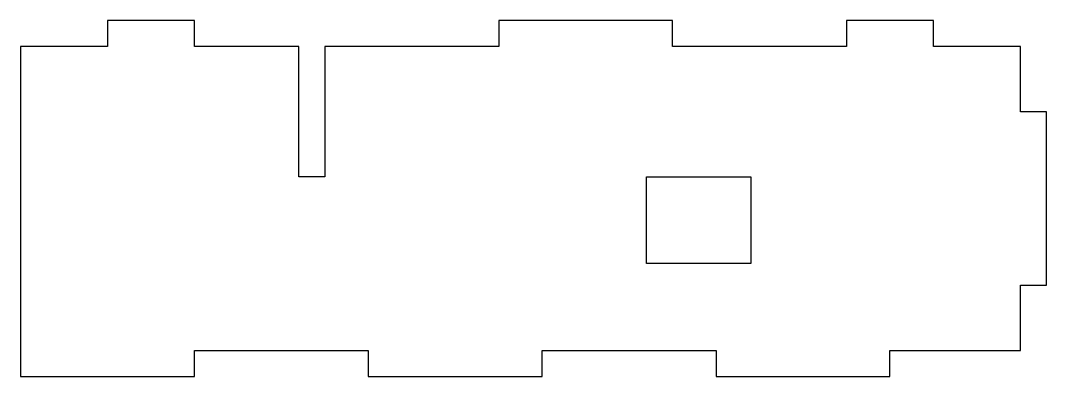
# Model space of a CAD drawing. Header units: millimetres. Extents: x -58 to 60, y -21 to 21.
import ezdxf

# ---------------------------------------------------------------- set-up
doc = ezdxf.new("R2010")
doc.units = ezdxf.units.MM

msp = doc.modelspace()

# ---------------------------------------------------------------- linework, layer by layer
for points in [[(-22.5, 17.5), (-22.5, 2.5), (-25.5, 2.5), (-25.5, 17.5), (-37.5, 17.5), (-37.5, 20.5), (-47.5, 20.5), (-47.5, 17.5), (-57.5, 17.5), (-57.5, -20.5), (-37.5, -20.5), (-37.5, -17.5), (-17.5, -17.5), (-17.5, -20.5), (2.5, -20.5), (2.5, -17.5), (22.5, -17.5), (22.5, -20.5), (42.5, -20.5), (42.5, -17.5), (57.5, -17.5), (57.5, -10), (60.5, -10), (60.5, 10), (57.5, 10), (57.5, 17.5), (47.5, 17.5), (47.5, 20.5), (37.5, 20.5), (37.5, 17.5), (17.5, 17.5), (17.5, 20.5), (-2.5, 20.5), (-2.5, 17.5)], [(14.5, -7.5), (14.5, 2.5), (26.5, 2.5), (26.5, -7.5)]]:
    msp.add_lwpolyline(points, close=True)

doc.saveas('drawing.dxf')
